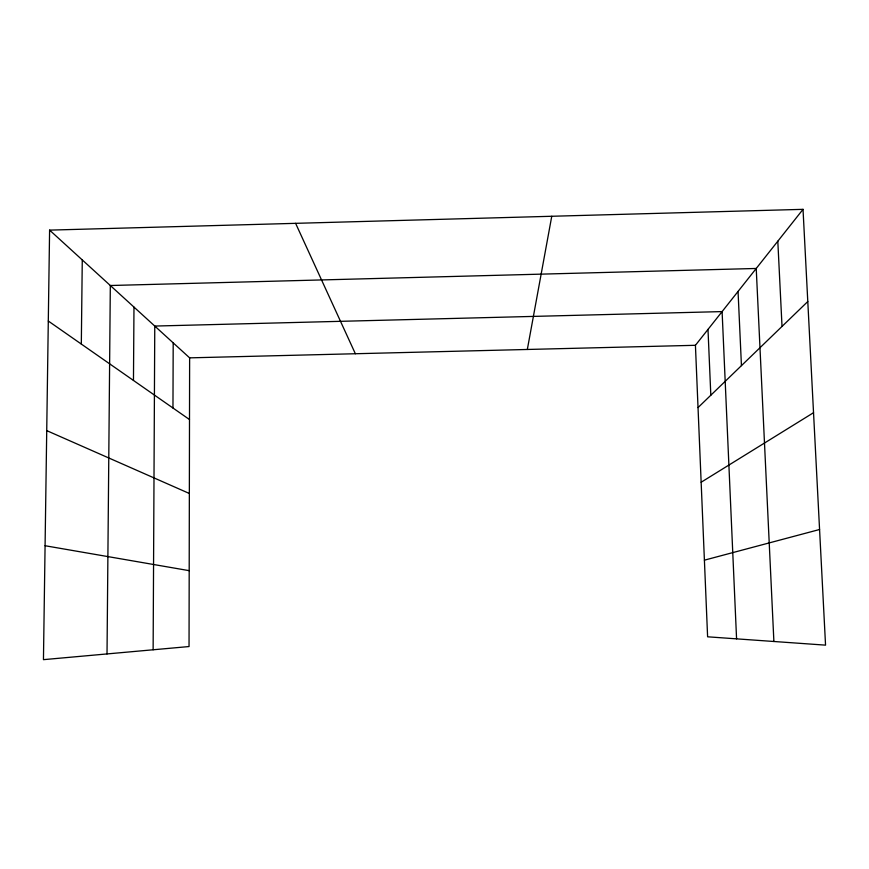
<?xml version="1.0" encoding="UTF-8"?>
<svg xmlns="http://www.w3.org/2000/svg" width="869" height="869" viewBox="0 0 869 869"><rect width="100%" height="100%" fill="white"/><g stroke="black" fill="none" stroke-linecap="round" stroke-linejoin="round"><path stroke-width="1.3" d="M49.598 230.122L189.627 357.854L189.04 646.547L43.45 659.658L49.598 230.122L803.021 209.342L825.55 645.146L707.605 636.803L695.428 345.297L803.021 209.342M172.964 408.006L173.192 342.864M153.129 649.773L154.769 326.06L722.106 311.591L736.575 638.856M133.468 380.459L133.978 307.094M107.017 653.933L110.32 285.51L756.226 268.467L773.888 641.496M81.317 344.07L82.273 259.94M527.331 349.468L551.761 216.272M698.024 407.583L807.79 301.532M701.142 482.241L813.536 412.699M704.401 560.168L819.576 529.503M189.627 357.854L695.428 345.297M45.079 545.732L189.192 570.661M46.73 430.622L189.355 493.483M48.295 321.03L189.496 419.542M295.612 223.344L355.367 353.737M777.809 241.191L782.024 326.429M738.053 291.441L741.442 365.632M707.996 329.416L710.82 395.221"/></g></svg>
